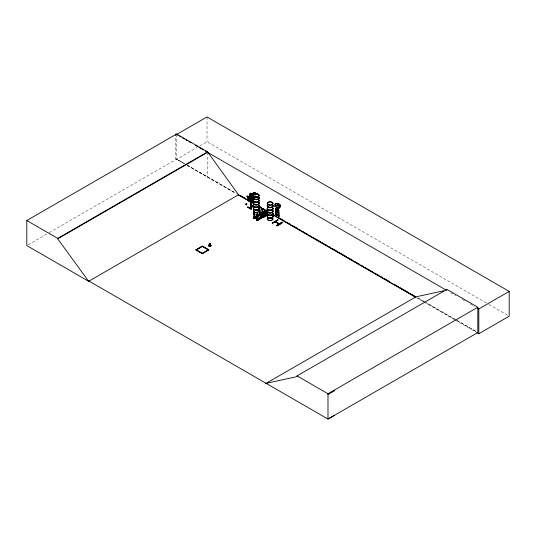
<?xml version="1.0" encoding="UTF-8"?>
<svg xmlns="http://www.w3.org/2000/svg" width="536" height="536" viewBox="0 0 536 536"><rect width="100%" height="100%" fill="white"/><g stroke="black" fill="none" stroke-linecap="round" stroke-linejoin="round"><path stroke-width="0.4" stroke-dasharray="2.68 2.01" d="M28.247 244.744L48.501 233.046M49.225 232.631L176.639 159.065L184.552 163.634M176.639 134.482L176.639 159.272L196.9 147.581M199.787 145.906L207.023 141.732L488.182 304.059M184.444 163.694L175.426 158.509L175.426 136.385M187.332 165.356L234.902 192.712L187.433 165.296M425.336 302.224L417.41 297.661L425.316 302.23M456.33 320.046L426.06 302.632L456.25 320.093M457.047 320.454L476.511 331.65M488.912 304.475L509.2 316.193M450.85 292.797L455.868 295.691M462.32 299.416L466.628 301.902M470.213 303.972L474.514 306.458M456.967 320.501L476.39 331.717M176.639 159.272L184.552 163.842M187.433 165.503L236.584 193.878M416.445 297.721L422.971 301.493M423.701 301.909L454.16 319.496M454.883 319.918L475.914 332.059M207.573 152.338L207.573 177.128M207.023 116.942L207.023 141.732"/><path stroke-width="0.8" d="M209.65 244.543C209.261 240.564 211.881 247.666 209.033 245.93L209.69 243.237M249.367 200.102L249.052 199.968L249.448 199.955M252.429 202.059L249.923 198.032L250.312 198.085L247.183 196.31L249.508 200.39M252.161 196.149L250.493 195.546L250.413 197.503L250.801 197.677L252.161 196.149L251.773 195.968M250.801 197.677L250.875 195.727L250.493 195.546M251.27 201.623L251.565 207.968L251.632 201.422L251.25 201.576L252.329 201.603M252.088 201.456C252.804 203.626 252.925 200.276 252.463 201.121M254.553 217.931L254.707 214.829A1.012 0.59 59.5 0 0 254.553 213.442L254.587 212.41M254.6 217.904L254.747 214.802A1.012 0.59 59.5 0 0 254.6 213.415L254.553 212.551M257.622 219.7L257.769 216.598A1.012 0.59 59.5 0 0 257.662 215.184M257.816 216.571L257.662 219.673L257.072 219.304M259.598 213.281L260.047 213.723L259.699 208.745A1.521 0.884 59.5 0 1 259.699 206.99A1.521 0.884 59.5 0 1 261.233 207.861A1.521 0.884 59.5 0 1 261.233 209.61L260.945 214.3L259.732 213.703L260.282 213.522M209.355 246.084L209.569 243.317L208.893 245.702M262.64 215.365L263.451 215.03L262.794 215.412L263.136 215.345L263.156 216.417L262.881 215.231L263.478 215.07L262.74 215.01L262.66 216.135L262.66 215.05L263.203 215.251M253.722 217.502L254.198 217.321L253.722 217.475L254.037 218.192L253.856 217.134L253.28 217.964M253.856 217.134L253.897 217.623M256.985 213.703C256.422 215.948 257.2 212.558 257.649 214.179M257.267 219.124L256.871 219.418L257.066 219.11M256.871 219.378L257.099 219.961M260.148 213.603L259.826 213.435M259.98 213.743L259.632 208.785A1.521 0.884 59.5 0 1 259.632 207.03A1.521 0.884 59.5 0 1 261.166 207.894A1.521 0.884 59.5 0 1 261.166 209.65L261.233 209.61M262.781 215.291L264.007 216.068L264.235 211.419A1.521 0.884 59.5 0 0 264.235 209.663A1.521 0.884 59.5 0 0 262.7 208.799A1.521 0.884 59.5 0 0 262.7 210.554L262.781 215.425M209.623 243.25L208.966 245.461M274.981 221.502C290.358 230.172 264.168 215.271 279.29 224.249M279.551 224.021L275.276 221.254L275.002 221.804L275.343 221.294M256.871 216.182L253.186 217.964L259.022 214.427L260.181 215.271L254.359 218.567M260.596 217.83L260.027 217.971M264.409 211.519C265.494 210.588 265.494 211.995 264.556 211.62M267.471 213.288L267.719 212.933M209.033 245.93L209.596 243.357L210.507 245.615M255.129 196.404L254.292 196.511L255.163 196.444M257.997 194.414L258.111 194.682M268.188 204.471L268.549 204.176L268.248 204.343M268.563 204.631L268.369 204.31L268.71 204.524M269.038 204.43L268.342 204.598M271.558 202.642L271.987 202.534M271.873 202.501L271.806 202.782M251.913 201.603L251.531 201.442L251.498 207.955M248.235 197.831L249.843 200.605L252.711 202.219L252.536 195.801M277.306 204.879L279.323 205.368L280.194 207.177L279.611 208.015L277.815 208.638L276.261 208.41L279.424 207.881L279.846 206.226M256.811 219.211L257.153 219.043M259.96 213.676L260.396 213.408L259.853 213.415M251.21 209.033C240.731 203.419 258.05 212.772 247.98 206.97M251.029 209.127L251.203 208.832L247.967 206.996M279.29 223.874L279.29 224.209M253.729 214.226L253.682 214.253A1.012 0.59 59.5 0 1 253.83 213.033L253.876 213.006A1.012 0.59 59.5 0 0 253.729 214.226L253.796 217.435M256.717 219.083L257.28 219.15L256.784 219.244M261.012 214.266L259.833 213.489M259.746 213.757L263.216 211.727L260.215 213.234L260.094 214.648L260.034 213.087L259.029 213.536L259.257 214.467M252.778 199.245L252.416 200.31L252.811 199.271M260.235 213.261L259.94 213.415M255.069 193.295L255.297 192.739L254.587 192.491A4.241 2.432 -65.5 0 0 251.196 195.198L250.969 195.707L251.685 195.988A3.631 2.084 -65.5 0 1 254.781 193.235L254.68 193.121M275.156 206.36L275.189 205.462M277.849 219.74L277.849 220.149L272.482 223.318L272.127 223.11L277.829 219.727M272.435 222.916L272.482 223.318M277.789 220.048L272.395 223.21M253.923 211.934L253.83 213.033M251.351 195.881L251.585 195.379A4.241 2.432 -65.5 0 1 254.969 192.665L255.297 192.739M249.394 207.955L252.61 206.092M275.812 214.078L276.033 214.715L276.114 212.303M278.573 209.978L279.008 216.303L278.687 209.918L278.573 216.216C280.475 215.338 271.705 213.006 278.733 215.76M279.008 216.303L275.678 214.507L278.861 216.343M278.787 213.449L278.258 214.36L276.147 213.14L275.618 211.62L275.618 208.363L278.439 209.583L278.787 210.192M275.022 206.36L275.203 205.342M267.725 213.542L267.538 213.04M250.366 201L250.942 201L250.942 207.198L250.312 207.164L250.694 207.352L250.66 200.833L250.312 200.966L250.627 201.141M250.882 201L250.593 200.833L250.627 207.365M251.82 201.61L251.598 207.935M250.366 207.198L250.332 200.946M251.833 207.787L251.27 207.747M254.453 196.41L254.788 196.297M257.655 194.568L257.997 194.528M257.702 194.635L258.071 194.709M268.985 204.551L268.764 204.216M247.21 196.344C246.406 198.313 254.754 204.551 250.185 198.186M248.483 196.524L247.444 195.888L247.934 196.799L246.975 196.451M247.96 196.759L247.585 196.739L248.449 198.28L250.359 199.794L248.496 196.491M249.642 197.73L248.932 197.355M251.431 200.451L249.923 198.032M252 201.724L249.495 200.297L252.744 202.139L252.731 196.009L251.692 194.983L251.719 193.737L250.62 193.161L250.627 194.387L249.562 194.226L249.582 198.052M249.454 200.149L248.764 201.013L249.454 200.149L252.858 202.065M248.731 200.94L249.274 201.302L249.99 200.511L249.481 200.223M278.104 203.687L276.167 203.64M275.156 206.306L276.496 207.097L279.075 206.903L280.147 205.844L279.738 204.578L278.09 203.687M279.879 206.233L277.407 204.832L275.109 205.395L274.981 206.44L276.442 207.278L279.283 207.097L280.516 205.898L280.053 204.471L278.197 203.479L276.06 203.425C273.481 203.271 276.489 206.983 275.069 204.303M253.883 211.961L254.419 212.062M262.781 215.271L264.074 216.035L264.302 211.378A1.521 0.884 59.5 0 0 264.302 209.63A1.521 0.884 59.5 0 0 262.767 208.759A1.521 0.884 59.5 0 0 262.767 210.514L262.908 215.552M275.276 221.67L275.296 221.294M268.824 204.464L268.516 204.229M249.595 194.26L249.93 193.958M275.109 204.357L276.181 203.62M258.955 214.588L260.201 215.271M253.394 218.078L259.236 214.635L253.568 218.172M260.027 215.177L254.278 218.387M267.544 210.755L260.215 214.996L260.536 215.184L260.657 214.454L261.535 213.938L260.53 214.38L260.53 214.896L259.156 214.119L260.034 213.087M268.067 212.846L262.004 216.062M262.097 216.336L256.275 219.753L262.091 216.196L263.263 217.04L257.508 220.437L257.427 219.861L258.01 219.512L257.34 220.155L256.422 219.639L257.005 218.949L256.342 219.244L256.63 219.941L262.298 216.403L256.396 219.814M262.091 216.196L263.176 216.899L257.146 220.242L262.968 216.772L263.236 217.033L257.481 220.423M257.494 220.437L256.422 219.827M263.317 216.792L267.732 214.226M267.806 214.346L263.524 216.906L264.596 215.707L263.598 216.149L263.598 216.665L262.218 215.887L263.096 214.856M250.62 193.161L250.138 196.839L250.68 198.112L251.672 198.668L252.201 197.992L252.195 195.707L251.726 194.957M265.313 210.34C270.111 212.45 262.995 210.601 266.191 209.824M253.361 217.871L253.943 217.18M264.777 210.789L266.211 209.938M259.136 215.619L258.05 215.003L257.468 215.351L258.553 216.048L257.468 215.432M258.439 214.775L259.525 215.472L258.439 214.775L262.747 212.276M264.181 211.439L265.622 210.581M266.446 210.226L259.216 214.44L265.943 210.762M259.324 214.427L265.829 210.628M254.064 218.454L259.9 215.003M254.211 218.541L260.107 215.043M267.531 210.675L260.355 215.003M260.556 215.204L262.627 213.864M264.027 213L266.941 211.318M260.53 215.171L262.814 213.824M264.127 213.053L267.846 210.856M267.973 211.07L260.777 215.318L259.042 214.266M263.826 217.087L267.404 214.949L263.839 217.087L262.097 215.948L262.097 215.305L262.968 214.782M267.812 213.824L266.727 213.214L267.598 212.698M262.097 215.948L263.236 215.291M264.121 214.755L267.839 212.558M267.966 212.779L262.419 216.216M262.312 216.457L256.617 219.948M267.725 213.435L262.526 216.35L262.091 216.015M263.176 216.812L257.213 220.216M267.719 214.139L263.276 216.765L263.605 216.953M263.524 216.906L268.034 214.32M263.632 216.973L268.054 214.4M276.717 225.355L282.117 222.219L276.73 225.361L277.079 225.971L282.445 222.802L282.097 222.199M276.717 225.77L282.13 222.52L276.777 225.736M89.056 281.112L88.708 281.32L26.8 245.575L26.8 220.53L176.639 134.02L207.573 151.876L238.507 194.782L253.682 203.546M176.639 134.02L176.639 134.482L207.023 116.942L509.2 291.403L509.2 316.193L478.815 333.734L476.645 332.474M26.8 220.53L57.734 238.386L207.573 151.876M334.544 415.32L327.985 419.058L89.016 281.092L88.661 281.293L57.734 238.848L207.573 152.338M88.661 281.293L238.855 194.581M249.964 194.334C249.233 193.63 250.6 197.362 249.984 198.153M252.825 195.968L252.423 195.861M252.898 202.079L252.369 202.025M249.24 207.901L252.644 205.938L249.421 207.794M253.005 206.146L249.796 208.015M253.18 206.44L249.944 208.276M195.915 249.776L202.353 246.058L208.792 249.776L202.353 253.702L195.915 249.776L202.353 253.495L208.792 249.776M195.915 249.984L202.353 246.265L208.792 249.984M202.353 246.473L196.27 249.984L202.353 253.294L208.437 249.984L202.353 246.473L202.353 246.058M209.643 244.831C205.181 246.694 214.233 246.64 209.75 244.831M211.124 245.689L209.643 246.52M256.905 219.284L256.744 216.021A1.012 0.59 59.5 0 1 256.938 214.775M275.725 214.554L275.819 208.263M278.593 216.209L278.687 209.918M265.776 383.548L415.97 296.83L443.641 290.814M266.124 383.341L297.058 376.614L297.058 375.897L446.897 289.386L477.831 307.242L477.831 332.548L327.985 419.058L327.985 393.752L477.831 307.242M446.897 290.103L446.548 290.311L205.415 151.092M477.382 308.113L478.815 308.944L509.2 291.403M327.985 394.476L334.544 390.737M257.025 215.894L257.032 216.303M260.02 217.763L260.59 217.851L260.168 217.716M254.406 196.263L254.801 196.23M254.942 196.444L254.5 196.444M263.102 215.392L263.323 215.09M277.132 205.878L275.323 205.261M253.937 211.908L254.54 212.437M260.329 213.495L259.672 213.241L259.598 214.367M275.785 214.44L275.819 212.135M251.243 205.268L253.83 206.749M277.521 219.907L277.849 220.149M276.301 208.424L277.815 208.638M249.227 199.821L249.743 200.719L247.451 196.451M257.166 213.663L257.568 214.085M256.925 218.902L257.133 219.103M248.55 196.806L247.753 196.176L248.952 197.349M249.91 194.025L252.369 195.399M250.66 194.849L251.659 195.412L251.672 197.69L250.674 197.134M264.201 211.62L265.286 212.363L264.201 211.754M266.727 213.087L267.812 213.697M259.672 214.32L260.168 214.601M254.037 217.469L253.655 217.315L254.037 218.192M254.205 217.361L253.883 217.489L254.942 218.179L254.942 217.743M253.273 217.911L254.446 218.668M250.647 200.189L252.53 201.261L250.54 200.25M176.639 134.482L178.079 135.313M179.52 136.144L180.96 136.975M182.394 137.806L184.552 139.052M185.992 139.883L187.433 140.713M188.873 141.544L191.03 142.79M195.345 145.283L197.503 146.529M198.943 147.36L203.258 149.846M240.302 195.412L245.361 198.333M246.808 199.171L248.979 200.424M273.554 214.614L275.002 215.445M278.613 217.536L284.402 220.872M286.566 222.125L290.907 224.631M292.348 225.462L297.413 228.383M298.854 229.22L301.024 230.473M302.471 231.304L303.919 232.142M305.366 232.979L307.53 234.225M308.977 235.063L310.424 235.9M312.589 237.147L314.036 237.984M315.483 238.822L317.654 240.074M319.101 240.905L320.541 241.743M321.989 242.574L324.159 243.826M325.607 244.664L327.047 245.495M329.218 246.748L330.665 247.585M332.112 248.416L337.171 251.337M338.618 252.175L346.571 256.764M348.011 257.602L353.077 260.523M354.517 261.354L359.582 264.281M361.023 265.112L363.194 266.365M364.641 267.203L366.088 268.034M367.535 268.871L369.699 270.124M371.147 270.955L372.594 271.792M374.758 273.045L376.205 273.876M377.652 274.713L379.099 275.544M381.27 276.797L382.711 277.635M384.158 278.465L389.216 281.393M394.282 284.315L398.617 286.814M400.064 287.651L408.74 292.656M410.181 293.494L415.246 296.415M258.747 206.467L267.417 211.479M272.482 214.4L415.614 297.038M238.031 194.715L248.188 200.578M249.635 201.415L251.089 202.253M258.339 206.44L263.417 209.375M265.595 210.628L267.772 211.888M272.844 214.815L415.722 297.306M247.826 207.244L251.049 209.1M209.75 244.865L211.124 245.662M297.058 375.897L327.985 393.752M246.5 203.948C247.826 204.819 245.877 202.581 246.292 203.74M262.372 216.551L262.178 216.43M256.972 219.204L256.791 215.995M259.712 213.603L259.906 213.013M250.312 198.085L252.704 202.24M250.024 197.918L252.603 202.353L249.394 200.565M247.049 196.444L248.289 198.642M249.274 201.302L249.99 199.56M210.434 245.857L209.817 243.344L210.166 246.044M209.75 243.244L210.038 245.233M209.71 243.384L209.77 246.125M249.85 194.394L249.87 198.213M249.877 199.626L249.917 200.524M249.83 199.613L249.816 200.511M249.675 194.166L249.689 197.985M478.815 308.944L478.815 333.734M276 208.497L276.033 214.715M264.596 215.707L264.596 216.35M264.469 215.633L264.469 216.149M262.593 217.154L261.508 216.631M261.535 213.938L261.535 214.581M261.407 213.864L261.407 214.38M257.923 219.465L258.01 219.948M257.662 214.293L257.622 215.211M256.945 215.74L256.362 216.082M256.764 219.05L256.717 219.8M254.861 217.696L254.861 218.045M253.702 217.281L253.702 218.005M202.353 253.294L202.353 253.702M175.426 133.926L175.426 135.568M57.734 238.386L57.734 238.848M272.63 207.868A2.881 1.662 0 0 1 270.137 210.367A2.881 1.662 0 0 1 267.638 207.868M272.59 208.042A2.834 1.635 0 0 1 270.137 210.494A2.834 1.635 0 0 1 267.678 208.042M272.583 210.186A2.827 1.635 0 0 1 270.137 212.631A2.827 1.635 0 0 1 267.685 210.186M272.596 210.333A2.841 1.642 0 0 1 270.137 212.792A2.841 1.642 0 0 1 267.678 210.333M272.63 205.134A2.881 1.662 0 0 1 270.137 207.626A2.881 1.662 0 0 1 267.638 205.134M272.596 207.579A2.841 1.642 0 0 1 270.137 210.038A2.841 1.642 0 0 1 267.678 207.579M272.59 205.308A2.834 1.635 0 0 1 270.137 207.76A2.834 1.635 0 0 1 267.678 205.308M272.63 207.727A2.881 1.662 0 0 1 270.137 210.226A2.881 1.662 0 0 1 267.638 207.727M272.63 204.993A2.881 1.662 0 0 1 270.137 207.486A2.881 1.662 0 0 1 267.638 204.993M272.596 204.846A2.841 1.642 0 0 1 270.137 207.305A2.841 1.642 0 0 1 267.678 204.846M272.63 215.666A2.881 1.662 0 0 1 270.137 218.165A2.881 1.662 0 0 1 267.638 215.666M272.59 215.84A2.834 1.635 0 0 1 270.137 218.293A2.834 1.635 0 0 1 267.678 215.84M272.583 217.985A2.827 1.635 0 0 1 270.137 220.43A2.827 1.635 0 0 1 267.685 217.985M272.583 210.588A2.821 1.628 0 0 1 270.137 213.033A2.821 1.628 0 0 1 267.692 210.588M272.596 218.139A2.841 1.642 0 0 1 270.137 220.598A2.841 1.642 0 0 1 267.678 218.139M272.603 210.434A2.848 1.642 0 0 1 270.137 212.899A2.848 1.642 0 0 1 267.672 210.434M272.63 212.933A2.881 1.662 0 0 1 270.137 215.425A2.881 1.662 0 0 1 267.638 212.933M272.596 215.378A2.841 1.642 0 0 1 270.137 217.837A2.841 1.642 0 0 1 267.678 215.378M272.596 213.1A2.841 1.642 0 0 1 270.137 215.566A2.841 1.642 0 0 1 267.678 213.1M272.63 215.526A2.881 1.662 0 0 1 270.137 218.025A2.881 1.662 0 0 1 267.638 215.526M272.63 212.792A2.881 1.662 0 0 1 270.137 215.284A2.881 1.662 0 0 1 267.638 212.792M272.596 212.645A2.841 1.642 0 0 1 270.137 215.104A2.841 1.642 0 0 1 267.678 212.645M258.721 199.841A2.881 1.662 0 0 1 256.228 202.333A2.881 1.662 0 0 1 253.729 199.841M258.687 200.008A2.841 1.642 0 0 1 256.228 202.467A2.841 1.642 0 0 1 253.763 200.008M258.674 202.152A2.827 1.635 0 0 1 256.228 204.605A2.827 1.635 0 0 1 253.776 202.152M258.687 202.306A2.841 1.642 0 0 1 256.228 204.765A2.841 1.642 0 0 1 253.763 202.306M258.721 197.101A2.881 1.662 0 0 1 256.228 199.6A2.881 1.662 0 0 1 253.729 197.101M254.191 196.759A2.881 1.662 0 0 1 255.478 196.33M258.687 199.553A2.841 1.642 0 0 1 256.228 202.012A2.841 1.642 0 0 1 253.763 199.553M258.687 197.275A2.841 1.642 0 0 1 256.228 199.734A2.841 1.642 0 0 1 253.763 197.275M254.218 196.933A2.841 1.642 0 0 1 255.491 196.511M258.721 199.7A2.881 1.662 0 0 1 256.228 202.193A2.881 1.662 0 0 1 253.729 199.7M258.721 196.96A2.881 1.662 0 0 1 256.228 199.459A2.881 1.662 0 0 1 253.729 196.96M254.191 196.618A2.881 1.662 0 0 1 255.478 196.189M258.687 196.812A2.841 1.642 0 0 1 256.228 199.271A2.841 1.642 0 0 1 253.763 196.812M254.218 196.478A2.841 1.642 0 0 1 255.491 196.049M258.721 207.64A2.881 1.662 0 0 1 256.228 210.132A2.881 1.662 0 0 1 253.729 207.64M258.687 207.807A2.841 1.642 0 0 1 256.228 210.266A2.841 1.642 0 0 1 253.763 207.807M258.674 209.951A2.827 1.635 0 0 1 256.228 212.403A2.827 1.635 0 0 1 253.776 209.951M258.674 202.554A2.821 1.628 0 0 1 256.228 205A2.821 1.628 0 0 1 253.783 202.554M258.687 210.105A2.841 1.642 0 0 1 256.228 212.564A2.841 1.642 0 0 1 253.763 210.105M258.687 202.407A2.848 1.642 0 0 1 256.228 204.873A2.848 1.642 0 0 1 253.763 202.407M258.721 204.899A2.881 1.662 0 0 1 256.228 207.399A2.881 1.662 0 0 1 253.729 204.899M258.687 205.074A2.841 1.642 0 0 1 256.228 207.532A2.841 1.642 0 0 1 253.763 205.074M258.721 207.499A2.881 1.662 0 0 1 256.228 209.991A2.881 1.662 0 0 1 253.729 207.499M258.721 204.759A2.881 1.662 0 0 1 256.228 207.258A2.881 1.662 0 0 1 253.729 204.759M258.687 204.611A2.841 1.642 0 0 1 256.228 207.07A2.841 1.642 0 0 1 253.763 204.611M251.297 195.814A3.631 2.084 -65.5 0 1 252.255 194.226M253.173 193.409A3.631 2.084 -65.5 0 1 253.803 193.121M249.495 197.898L249.327 198.434L250.587 199.801L249.213 198.488C249.347 199.439 248.242 198.621 248.878 198.179L247.686 196.886L248.985 198.112L249.126 197.677L249.495 197.898M245.501 204.122L246.366 204.859L245.501 204.122M278.258 212.169L277.909 212.939L276.496 212.129L276.147 208.672L276.677 208.564L276.677 207.345L277.728 207.955L278.258 212.169M249.113 197.59L248.114 197.034L248.985 198.575L249.984 199.131L249.113 197.59M251.478 193.885L250.835 193.523L251.478 194.293L251.478 193.885M252.429 200.23L250.587 199.204L252.456 200.283M266.164 211.72L264.536 210.802L266.164 211.72M262.198 217.388L261.112 216.772L262.198 217.388M261.615 217.73L260.53 217.12L261.615 217.73M261.099 218.038L260.014 217.422L261.099 218.038M260.509 218.38L259.424 217.77L260.509 218.38M277.554 208.062L276.851 207.653L277.554 208.464L277.554 208.062M277.728 209.583L276.677 208.973L276.677 211.251L277.728 211.861L277.728 209.583M253.964 206.688L251.216 205.107L253.964 206.702M268.717 204.785A2.841 1.642 0 0 0 272.978 203.365A2.841 1.642 0 0 0 268.717 201.945A2.841 1.642 0 0 0 268.717 204.785M268.141 204.759A2.821 1.628 0 0 0 272.864 204.028A2.821 1.628 0 0 0 269.407 202.032A2.821 1.628 0 0 0 268.141 204.759M254.808 196.772A2.841 1.642 0 0 0 259.069 195.352A2.841 1.642 0 0 0 254.808 193.931A2.841 1.642 0 0 0 254.808 196.772M254.232 196.725A2.821 1.628 0 0 0 258.955 195.995A2.827 1.635 0 0 0 255.491 193.992A2.827 1.635 0 0 0 254.225 196.725A2.827 1.635 0 0 0 258.955 195.988A2.821 1.628 0 0 0 255.498 193.999A2.821 1.628 0 0 0 254.232 196.725M256.228 209.804A2.834 1.635 0 0 0 258.68 207.352A2.841 1.642 0 0 1 256.228 209.81A2.841 1.642 0 0 1 253.763 207.352A2.834 1.635 0 0 0 256.228 209.804"/></g></svg>
